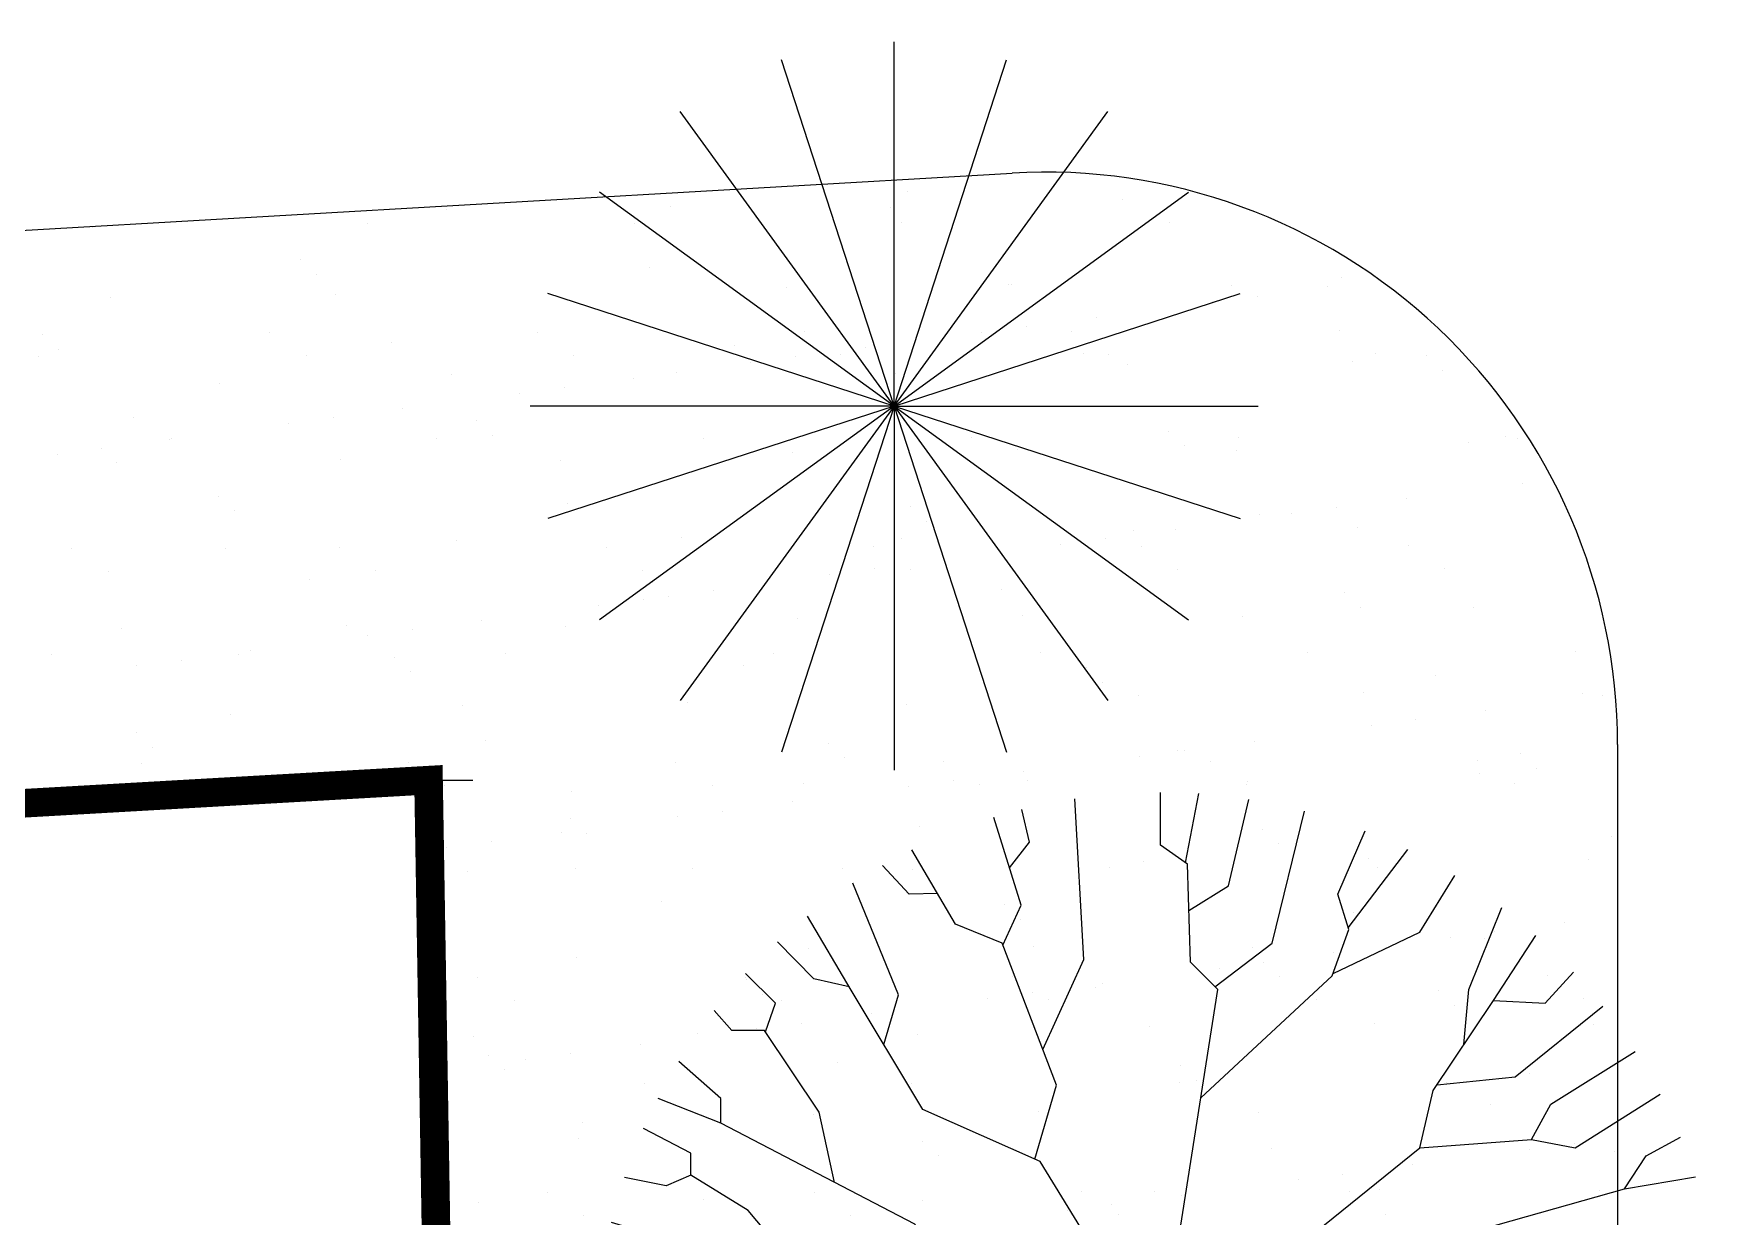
# Model space of a CAD drawing. Header units: millimetres. Extents: x 340 to 1003762, y 22 to 362022.
# Drawn here: x 586312 to 592222, y 311562 to 315693 of the extents above; entities that cross this region are included whole.
import ezdxf

# ---------------------------------------------------------------- set-up
doc = ezdxf.new("R2010")
doc.units = ezdxf.units.MM
doc.linetypes.add('LSBB_P_002 - PLANTA 1° NIVEL SALA DE VENTAS$0$000_ALTILLO PROPUESTA$0$HIDDEN', pattern=[0.375, 0.25, -0.125])
for name, color, linetype in [('A-DEMOLICION SV', 40, 'Continuous'), ('LSBB_P_002 - PLANTA 1° NIVEL SALA DE VENTAS$0$01', 8, 'Continuous'), ('LSBB_P_002 - PLANTA 1° NIVEL SALA DE VENTAS$0$ANCLAJE', 8, 'Continuous'), ('LSBB_P_002 - PLANTA 1° NIVEL SALA DE VENTAS$0$COTAS-EXT', 4, 'Continuous'), ('LSBB_P_002 - PLANTA 1° NIVEL SALA DE VENTAS$0$HATCH', 8, 'Continuous'), ('LSBB_P_002 - PLANTA 1° NIVEL SALA DE VENTAS$0$MUROS', 5, 'Continuous')]:
    doc.layers.add(name, color=color, linetype=linetype)
doc.layers.add('LSBB_P_002 - PLANTA 1° NIVEL SALA DE VENTAS$0$0.1', color=8, linetype='Continuous', lineweight=5)
doc.styles.add('LSBB_P_002 - PLANTA 1° NIVEL SALA DE VENTAS$0$1212_EXTERIORES OP8$0$STANDARD', font='txt')
doc.linetypes.add('LSBB_P_002 - PLANTA 1° NIVEL SALA DE VENTAS$0$1212_EXTERIORES OP8$0${ -E- }', pattern='A,4,-0.75,["E",LSBB_P_002 - PLANTA 1° NIVEL SALA DE VENTAS$0$1212_EXTERIORES OP8$0$STANDARD,S=0.15,R=0,X=-0.05,Y=-0.07],-0.75', length=5.5)

# ---------------------------------------------------------------- blocks, each defined once
blk = doc.blocks.new('*X45')
at = {"color": 0}
for p, q in [((534.0663, 129.2213), (534.0663, 129.2213)), ((535.2291, 129.2455), (535.2291, 129.2455)), ((535.98, 129.219), (535.98, 129.219)), ((533.617, 129.1835), (533.617, 129.1835)), ((534.4023, 129.1935), (534.4023, 129.1935)), ((535.1697, 129.1898), (535.1697, 129.1898)), ((536.1435, 129.1389), (536.1435, 129.1389)), ((532.3817, 129.122), (532.3817, 129.122)), ((533.3408, 129.1338), (533.3408, 129.1338)), ((534.275, 129.1355), (534.275, 129.1355)), ((535.2093, 129.1372), (535.2093, 129.1372)), ((533.1092, 129.0087), (533.1092, 129.0087)), ((534.3273, 128.9822), (534.3273, 128.9822)), ((535.5277, 128.9719), (535.5277, 128.9719)), ((533.1644, 128.958), (533.1644, 128.958)), ((534.808, 128.9123), (534.808, 128.9123)), ((535.583, 128.9212), (535.583, 128.9212)), ((535.5933, 128.9223), (535.5933, 128.9223)), ((536.3607, 128.9186), (536.3607, 128.9186)), ((536.696, 128.9132), (536.696, 128.9132)), ((536.7458, 128.9453), (536.7458, 128.9453)), ((532.445, 128.8767), (532.445, 128.8767)), ((533.2303, 128.8867), (533.2303, 128.8867)), ((533.9977, 128.8831), (533.9977, 128.8831)), ((536.2959, 128.8606), (536.2959, 128.8606)), ((536.4521, 128.8811), (536.4521, 128.8811)), ((535.8884, 128.8069), (535.8884, 128.8069)), ((532.2073, 128.7454), (532.2073, 128.7454)), ((533.0011, 128.7533), (533.0011, 128.7533)), ((533.9354, 128.755), (533.9354, 128.755)), ((534.8696, 128.7567), (534.8696, 128.7567)), ((535.4884, 128.7543), (535.4884, 128.7543)), ((535.6445, 128.7748), (535.6445, 128.7748)), ((535.8039, 128.7584), (535.8039, 128.7584)), ((536.7381, 128.7601), (536.7381, 128.7601)), ((532.1934, 128.671), (532.1934, 128.671)), ((532.2626, 128.6947), (532.2626, 128.6947)), ((533.1276, 128.6727), (533.1276, 128.6727)), ((533.4254, 128.7189), (533.4254, 128.7189)), ((534.0619, 128.6744), (534.0619, 128.6744)), ((534.6259, 128.7086), (534.6259, 128.7086)), ((534.837, 128.6685), (534.837, 128.6685)), ((534.9961, 128.6761), (534.9961, 128.6761)), ((535.0809, 128.7006), (535.0809, 128.7006)), ((535.844, 128.682), (535.844, 128.682)), ((535.9304, 128.6778), (535.9304, 128.6778)), ((536.8646, 128.6795), (536.8646, 128.6795)), ((537.0444, 128.6717), (537.0444, 128.6717)), ((534.4212, 128.6155), (534.4212, 128.6155)), ((534.6808, 128.648), (534.6808, 128.648)), ((534.6812, 128.6579), (534.6812, 128.6579)), ((535.1886, 128.6118), (535.1886, 128.6118)), ((535.9989, 128.641), (535.9989, 128.641)), ((536.7842, 128.651), (536.7842, 128.651)), ((537.0997, 128.621), (537.0997, 128.621)), ((532.8257, 128.5763), (532.8257, 128.5763)), ((533.6359, 128.6055), (533.6359, 128.6055)), ((534.0295, 128.5622), (534.0295, 128.5622)), ((534.2734, 128.5943), (534.2734, 128.5943)), ((533.4658, 128.488), (533.4658, 128.488)), ((533.8733, 128.5416), (533.8733, 128.5416)), ((532.5236, 128.4556), (532.5236, 128.4556)), ((533.0658, 128.4353), (533.0658, 128.4353)), ((533.2219, 128.4559), (533.2219, 128.4559)), ((533.724, 128.4453), (533.724, 128.4453)), ((532.6488, 128.3809), (532.6488, 128.3809)), ((532.6583, 128.3817), (532.6583, 128.3817)), ((533.5831, 128.3826), (533.5831, 128.3826)), ((533.7793, 128.3946), (533.7793, 128.3946)), ((534.5173, 128.3843), (534.5173, 128.3843)), ((534.9422, 128.4187), (534.9422, 128.4187)), ((535.4516, 128.386), (535.4516, 128.386)), ((536.1426, 128.4084), (536.1426, 128.4084)), ((536.3858, 128.3877), (536.3858, 128.3877)), ((537.1898, 128.3697), (537.1898, 128.3697)), ((537.32, 128.3894), (537.32, 128.3894)), ((537.3607, 128.3819), (537.3607, 128.3819)), ((532.2582, 128.329), (532.2582, 128.329)), ((532.4144, 128.3496), (532.4144, 128.3496)), ((534.8269, 128.3342), (534.8269, 128.3342)), ((535.6121, 128.3442), (535.6121, 128.3442)), ((536.1979, 128.3577), (536.1979, 128.3577)), ((536.3796, 128.3405), (536.3796, 128.3405)), ((532.4639, 128.2987), (532.4639, 128.2987)), ((533.2492, 128.3087), (533.2492, 128.3087)), ((534.0166, 128.305), (534.0166, 128.305)), ((537.38, 128.2266), (537.38, 128.2266)), ((532.8222, 128.1819), (532.8222, 128.1819)), ((534.0403, 128.1554), (534.0403, 128.1554)), ((535.2408, 128.1451), (535.2408, 128.1451)), ((536.7287, 128.1408), (536.7287, 128.1408)), ((536.9726, 128.1729), (536.9726, 128.1729)), ((532.8775, 128.1313), (532.8775, 128.1313)), ((535.2961, 128.0944), (535.2961, 128.0944)), ((536.4589, 128.1186), (536.4589, 128.1186)), ((536.5725, 128.1203), (536.5725, 128.1203)), ((533.6548, 128.0274), (533.6548, 128.0274)), ((534.4401, 128.0374), (534.4401, 128.0374)), ((535.2075, 128.0338), (535.2075, 128.0338)), ((535.9211, 128.0345), (535.9211, 128.0345)), ((536.0178, 128.0629), (536.0178, 128.0629)), ((536.165, 128.0666), (536.165, 128.0666)), ((536.8031, 128.073), (536.8031, 128.073)), ((532.3092, 128.0004), (532.3092, 128.0004)), ((532.8446, 127.9982), (532.8446, 127.9982)), ((533.2434, 128.0021), (533.2434, 128.0021)), ((534.1777, 128.0038), (534.1777, 128.0038)), ((535.1119, 128.0055), (535.1119, 128.0055)), ((535.3575, 127.9603), (535.3575, 127.9603)), ((535.765, 128.0139), (535.765, 128.0139)), ((536.0461, 128.0072), (536.0461, 128.0072)), ((536.9804, 128.0089), (536.9804, 128.0089)), ((532.4357, 127.9198), (532.4357, 127.9198)), ((533.3699, 127.9215), (533.3699, 127.9215)), ((534.3042, 127.9232), (534.3042, 127.9232)), ((534.9574, 127.9076), (534.9574, 127.9076)), ((535.1136, 127.9282), (535.1136, 127.9282)), ((535.2384, 127.9249), (535.2384, 127.9249)), ((536.1727, 127.9266), (536.1727, 127.9266)), ((537.1069, 127.9283), (537.1069, 127.9283)), ((533.1385, 127.8921), (533.1385, 127.8921)), ((534.3389, 127.8818), (534.3389, 127.8818)), ((534.55, 127.854), (534.55, 127.854)), ((535.5571, 127.8553), (535.5571, 127.8553)), ((536.7575, 127.845), (536.7575, 127.845)), ((534.1499, 127.8013), (534.1499, 127.8013)), ((534.3061, 127.8219), (534.3061, 127.8219)), ((534.3942, 127.8311), (534.3942, 127.8311)), ((536.8128, 127.7943), (536.8128, 127.7943)), ((537.2087, 127.7917), (537.2087, 127.7917)), ((532.4828, 127.7206), (532.4828, 127.7206)), ((533.2681, 127.7306), (533.2681, 127.7306)), ((533.7424, 127.7477), (533.7424, 127.7477)), ((534.0355, 127.727), (534.0355, 127.727)), ((534.8458, 127.7562), (534.8458, 127.7562)), ((535.631, 127.7662), (535.631, 127.7662)), ((536.3985, 127.7625), (536.3985, 127.7625)), ((533.3424, 127.695), (533.3424, 127.695)), ((533.4985, 127.7156), (533.4985, 127.7156)), ((532.2367, 127.6288), (532.2367, 127.6288)), ((532.691, 127.6092), (532.691, 127.6092)), ((532.8911, 127.6296), (532.8911, 127.6296)), ((532.9349, 127.6414), (532.9349, 127.6414)), ((533.4371, 127.6185), (533.4371, 127.6185)), ((533.8254, 127.6313), (533.8254, 127.6313)), ((534.7596, 127.633), (534.7596, 127.633)), ((535.6938, 127.6347), (535.6938, 127.6347)), ((536.6281, 127.6364), (536.6281, 127.6364)), ((537.5623, 127.6381), (537.5623, 127.6381)), ((532.5348, 127.5887), (532.5348, 127.5887)), ((533.4924, 127.5678), (533.4924, 127.5678)), ((534.6552, 127.592), (534.6552, 127.592)), ((535.8557, 127.5817), (535.8557, 127.5817)), ((537.0738, 127.5551), (537.0738, 127.5551)), ((535.911, 127.531), (535.911, 127.531)), ((536.0367, 127.4849), (536.0367, 127.4849)), ((536.822, 127.4949), (536.822, 127.4949)), ((537.5894, 127.4912), (537.5894, 127.4912)), ((537.6566, 127.4862), (537.6566, 127.4862)), ((533.6737, 127.4494), (533.6737, 127.4494)), ((534.459, 127.4594), (534.459, 127.4594)), ((535.2264, 127.4557), (535.2264, 127.4557)), ((537.2492, 127.4326), (537.2492, 127.4326)), ((532.8635, 127.4202), (532.8635, 127.4202)), ((536.8491, 127.3799), (536.8491, 127.3799)), ((537.0053, 127.4005), (537.0053, 127.4005)), ((532.5353, 127.3552), (532.5353, 127.3552)), ((533.7534, 127.3287), (533.7534, 127.3287)), ((534.9538, 127.3184), (534.9538, 127.3184)), ((536.4416, 127.3263), (536.4416, 127.3263)), ((532.5515, 127.2492), (532.5515, 127.2492)), ((532.5905, 127.3045), (532.5905, 127.3045)), ((533.4857, 127.2508), (533.4857, 127.2508)), ((534.4199, 127.2525), (534.4199, 127.2525)), ((535.0091, 127.2677), (535.0091, 127.2677)), ((535.3542, 127.2542), (535.3542, 127.2542)), ((536.0416, 127.2736), (536.0416, 127.2736)), ((536.1719, 127.2918), (536.1719, 127.2918)), ((536.1977, 127.2942), (536.1977, 127.2942)), ((536.2884, 127.2559), (536.2884, 127.2559)), ((537.2227, 127.2576), (537.2227, 127.2576)), ((537.3724, 127.2815), (537.3724, 127.2815)), ((535.3902, 127.1879), (535.3902, 127.1879)), ((535.6341, 127.22), (535.6341, 127.22)), ((535.6499, 127.1881), (535.6499, 127.1881)), ((537.2276, 127.2136), (537.2276, 127.2136)), ((537.4277, 127.2309), (537.4277, 127.2309)), ((532.5017, 127.1426), (532.5017, 127.1426)), ((532.678, 127.1686), (532.678, 127.1686)), ((533.6122, 127.1703), (533.6122, 127.1703)), ((534.0544, 127.1489), (534.0544, 127.1489)), ((534.5465, 127.172), (534.5465, 127.172)), ((534.8647, 127.1781), (534.8647, 127.1781)), ((535.234, 127.1673), (535.234, 127.1673)), ((535.4807, 127.1736), (535.4807, 127.1736)), ((536.4149, 127.1753), (536.4149, 127.1753)), ((536.4174, 127.1844), (536.4174, 127.1844)), ((537.3492, 127.177), (537.3492, 127.177)), ((534.5827, 127.0815), (534.5827, 127.0815)), ((534.8266, 127.1136), (534.8266, 127.1136)), ((534.052, 127.0551), (534.052, 127.0551)), ((534.4265, 127.061), (534.4265, 127.061)), ((535.2701, 127.0285), (535.2701, 127.0285)), ((536.4705, 127.0182), (536.4705, 127.0182)), ((533.619, 126.9547), (533.619, 126.9547)), ((533.7751, 126.9752), (533.7751, 126.9752)), ((534.019, 127.0073), (534.019, 127.0073)), ((534.1073, 127.0044), (534.1073, 127.0044)), ((536.5258, 126.9676), (536.5258, 126.9676)), ((537.6887, 126.9917), (537.6887, 126.9917)), ((536.0556, 126.9069), (536.0556, 126.9069)), ((536.8409, 126.9169), (536.8409, 126.9169)), ((537.6083, 126.9132), (537.6083, 126.9132)), ((533.6926, 126.8713), (533.6926, 126.8713)), ((534.0676, 126.8801), (534.0676, 126.8801)), ((534.4779, 126.8813), (534.4779, 126.8813)), ((535.0019, 126.8818), (535.0019, 126.8818)), ((535.2453, 126.8777), (535.2453, 126.8777)), ((535.9361, 126.8835), (535.9361, 126.8835)), ((536.8704, 126.8852), (536.8704, 126.8852)), ((534.3683, 126.7652), (534.3683, 126.7652)), ((535.5687, 126.7549), (535.5687, 126.7549)), ((536.7868, 126.7284), (536.7868, 126.7284)), ((535.624, 126.7043), (535.624, 126.7043)), ((537.2819, 126.6601), (537.2819, 126.6601)), ((537.5257, 126.6923), (537.5257, 126.6923)), ((534.8836, 126.6001), (534.8836, 126.6001)), ((535.6688, 126.6101), (535.6688, 126.6101)), ((536.4363, 126.6064), (536.4363, 126.6064)), ((537.1257, 126.6396), (537.1257, 126.6396)), ((537.2465, 126.6356), (537.2465, 126.6356)), ((534.0733, 126.5709), (534.0733, 126.5709)), ((536.4743, 126.5538), (536.4743, 126.5538)), ((536.7182, 126.5859), (536.7182, 126.5859)), ((533.728, 126.4996), (533.728, 126.4996)), ((534.6622, 126.5013), (534.6622, 126.5013)), ((534.6669, 126.4916), (534.6669, 126.4916)), ((535.5965, 126.503), (535.5965, 126.503)), ((535.9107, 126.4796), (535.9107, 126.4796)), ((536.3182, 126.5333), (536.3182, 126.5333)), ((536.5307, 126.5047), (536.5307, 126.5047)), ((537.465, 126.5064), (537.465, 126.5064)), ((533.8545, 126.419), (533.8545, 126.419)), ((534.7222, 126.441), (534.7222, 126.441)), ((534.7887, 126.4207), (534.7887, 126.4207)), ((535.5106, 126.427), (535.5106, 126.427)), ((535.6668, 126.4475), (535.6668, 126.4475)), ((535.723, 126.4224), (535.723, 126.4224)), ((535.885, 126.4651), (535.885, 126.4651)), ((536.6572, 126.4241), (536.6572, 126.4241)), ((537.0854, 126.4548), (537.0854, 126.4548)), ((537.5915, 126.4258), (537.5915, 126.4258)), ((535.1032, 126.3733), (535.1032, 126.3733)), ((537.1407, 126.4041), (537.1407, 126.4041)), ((534.4968, 126.3033), (534.4968, 126.3033)), ((534.7031, 126.3207), (534.7031, 126.3207)), ((534.8593, 126.3412), (534.8593, 126.3412)), ((536.0745, 126.3288), (536.0745, 126.3288)), ((536.8598, 126.3388), (536.8598, 126.3388)), ((537.6272, 126.3351), (537.6272, 126.3351)), ((533.7115, 126.2933), (533.7115, 126.2933)), ((534.2956, 126.267), (534.2956, 126.267)), ((535.2642, 126.2996), (535.2642, 126.2996)), ((533.765, 126.2283), (533.765, 126.2283)), ((533.8956, 126.2143), (533.8956, 126.2143)), ((534.0517, 126.2349), (534.0517, 126.2349)), ((534.9832, 126.2018), (534.9832, 126.2018)), ((536.1836, 126.1915), (536.1836, 126.1915)), ((533.8203, 126.1776), (533.8203, 126.1776)), ((534.3099, 126.1289), (534.3099, 126.1289)), ((535.2442, 126.1306), (535.2442, 126.1306)), ((536.1784, 126.1323), (536.1784, 126.1323)), ((536.2389, 126.1408), (536.2389, 126.1408)), ((537.1127, 126.134), (537.1127, 126.134)), ((537.4017, 126.165), (537.4017, 126.165)), ((534.9025, 126.022), (534.9025, 126.022)), ((535.6877, 126.032), (535.6877, 126.032)), ((536.4552, 126.0284), (536.4552, 126.0284)), ((537.2654, 126.0575), (537.2654, 126.0575)), ((534.0922, 125.9928), (534.0922, 125.9928)), ((534.0813, 125.9385), (534.0813, 125.9385)), ((535.2818, 125.9282), (535.2818, 125.9282)), ((536.4999, 125.9017), (536.4999, 125.9017)), ((537.4023, 125.8993), (537.4023, 125.8993)), ((537.5585, 125.9198), (537.5585, 125.9198)), ((537.7003, 125.8913), (537.7003, 125.8913)), ((535.3371, 125.8775), (535.3371, 125.8775)), ((536.9948, 125.8456), (536.9948, 125.8456)), ((536.5948, 125.7929), (536.5948, 125.7929)), ((536.7509, 125.8135), (536.7509, 125.8135)), ((533.7304, 125.7152), (533.7304, 125.7152)), ((533.9703, 125.7484), (533.9703, 125.7484)), ((534.5157, 125.7252), (534.5157, 125.7252)), ((534.9045, 125.7501), (534.9045, 125.7501)), ((535.2831, 125.7216), (535.2831, 125.7216)), ((535.8388, 125.7518), (535.8388, 125.7518)), ((536.0934, 125.7508), (536.0934, 125.7508)), ((536.1873, 125.7393), (536.1873, 125.7393)), ((536.773, 125.7535), (536.773, 125.7535)), ((536.8787, 125.7608), (536.8787, 125.7608)), ((537.6461, 125.7571), (537.6461, 125.7571)), ((537.7073, 125.7552), (537.7073, 125.7552)), ((534.0968, 125.6678), (534.0968, 125.6678)), ((535.031, 125.6695), (535.031, 125.6695)), ((535.7872, 125.6866), (535.7872, 125.6866)), ((535.9434, 125.7072), (535.9434, 125.7072)), ((535.9653, 125.6712), (535.9653, 125.6712)), ((536.8995, 125.6729), (536.8995, 125.6729))]:
    blk.add_line(p, q, dxfattribs=at)
blk = doc.blocks.new('LSBB_P_002 - PLANTA 1° NIVEL SALA DE VENTAS$0$TITO')
at = {"layer": 'LSBB_P_002 - PLANTA 1° NIVEL SALA DE VENTAS$0$01', "linetype": 'Continuous'}
for p, q in [((-0.1363, 0.7087), (-0.152, 0.9895)), ((-0.0028, 0.9088), (-0.0028, 1.0008)), ((0.0414, 0.8779), (0.0642, 0.9985)), ((0.1164, 0.8373), (0.1519, 0.9885)), ((-0.246, 0.804), (-0.2935, 0.9571)), ((-0.2317, 0.9136), (-0.2448, 0.9707)), ((0.1927, 0.7373), (0.2492, 0.968)), ((0.3072, 0.8231), (0.3552, 0.9335)), ((-0.3605, 0.7706), (-0.437, 0.9003)), ((-0.2661, 0.8689), (-0.2317, 0.9136)), ((0.0449, 0.8755), (-0.0028, 0.9088)), ((0.3253, 0.7641), (0.4295, 0.9009)), ((-0.4415, 0.8231), (-0.4885, 0.8732)), ((0.0497, 0.7039), (0.0449, 0.8755)), ((-0.4606, 0.6468), (-0.5399, 0.842)), ((0.0472, 0.7944), (0.1164, 0.8373)), ((0.4503, 0.7563), (0.5119, 0.8558)), ((-0.392, 0.8241), (-0.4415, 0.8231)), ((-0.2782, 0.7341), (-0.246, 0.804)), ((0.3263, 0.7611), (0.3072, 0.8231)), ((0.5361, 0.6563), (0.5938, 0.7999)), ((-0.5431, 0.6554), (-0.6196, 0.7846)), ((-0.2794, 0.7373), (-0.3605, 0.7706)), ((-0.6084, 0.6753), (-0.6717, 0.7399)), ((0.2976, 0.6801), (0.3263, 0.7611)), ((0.2992, 0.6846), (0.4503, 0.7563)), ((0.579, 0.6372), (0.6535, 0.7507)), ((-0.184, 0.4895), (-0.2794, 0.7373)), ((0.0926, 0.661), (0.1927, 0.7373)), ((-0.6752, 0.6325), (-0.7276, 0.6841)), ((-0.2079, 0.5515), (-0.1363, 0.7087)), ((0.0974, 0.6563), (0.0497, 0.7039)), ((0.0678, 0.4673), (0.2976, 0.6801)), ((0.6696, 0.6325), (0.719, 0.6867)), ((-0.5464, 0.661), (-0.6084, 0.6753)), ((-0.4177, 0.4466), (-0.5464, 0.661)), ((-0.0031, 0.0136), (0.0974, 0.6563)), ((0.5277, 0.5603), (0.5361, 0.6563)), ((-0.6928, 0.5826), (-0.6752, 0.6325)), ((-0.4859, 0.5601), (-0.4606, 0.6468)), ((0.4741, 0.48), (0.579, 0.6372)), ((0.579, 0.6372), (0.6696, 0.6325)), ((0.6172, 0.5038), (0.7703, 0.6271)), ((-0.7515, 0.5848), (-0.7822, 0.6198)), ((-0.6943, 0.5848), (-0.7515, 0.5848)), ((-0.5989, 0.4419), (-0.6943, 0.5848)), ((0.6792, 0.4562), (0.8269, 0.548)), ((-0.7706, 0.4657), (-0.8439, 0.5309)), ((0.4807, 0.4899), (0.6172, 0.5038)), ((-0.2219, 0.3602), (-0.184, 0.4895)), ((0.4503, 0.3799), (0.4741, 0.48)), ((0.7221, 0.3799), (0.8704, 0.4735)), ((-0.7706, 0.4228), (-0.8805, 0.466)), ((-0.7706, 0.4228), (-0.7706, 0.4657)), ((-0.2126, 0.3561), (-0.4177, 0.4466)), ((0.6458, 0.3942), (0.6792, 0.4562)), ((-0.432, 0.2465), (-0.7706, 0.4228)), ((-0.572, 0.3194), (-0.5989, 0.4419)), ((-0.823, 0.3704), (-0.9057, 0.4134)), ((0.4503, 0.3799), (0.6458, 0.3942)), ((0.6459, 0.3945), (0.7221, 0.3799)), ((0.8461, 0.3656), (0.9059, 0.3986)), ((-0.823, 0.3323), (-0.823, 0.3704)), ((-0.0031, 0.0136), (-0.2126, 0.3561)), ((-0.0031, 0.0136), (0.4503, 0.3799)), ((0.8079, 0.3084), (0.8461, 0.3656)), ((-0.866, 0.3132), (-0.9389, 0.328)), ((-0.823, 0.3323), (-0.866, 0.3132)), ((-0.7229, 0.2703), (-0.823, 0.3323)), ((0.8079, 0.3084), (0.9323, 0.3292)), ((0.4884, 0.2179), (0.8079, 0.3084)), ((-0.6777, 0.2159), (-0.7229, 0.2703)), ((-0.7661, 0.1906), (-0.9616, 0.2496)), ((-0.3592, 0.1204), (-0.432, 0.2465)), ((-0.6843, 0.2179), (-0.7661, 0.1906)), ((-0.0031, 0.0136), (-0.6843, 0.2179)), ((0.2429, 0.2124), (0.4884, 0.2179)), ((0.6839, 0.0702), (0.9589, 0.2351)), ((-0.7716, 0.1923), (-0.8898, 0.1512)), ((-0.8898, 0.1512), (-0.9802, 0.1539)), ((0.9319, 0.1464), (0.9736, 0.1572)), ((0.8699, 0.0845), (0.9319, 0.1464)), ((0.3644, -0.0775), (0.6839, 0.0702)), ((0.6839, 0.0702), (0.8699, 0.0845)), ((0.7882, 0.0782), (0.8413, 0.0416)), ((0.8723, 0.0869), (0.9821, 0.0754)), ((0.8413, 0.0416), (0.9841, 0.0082)), ((-0.0031, 0.0136), (-0.761, -0.1728)), ((-0.0031, 0.0136), (-0.1602, -0.392)), ((-0.0031, 0.0136), (0.3644, -0.0775)), ((-0.0031, 0.0136), (0.25, -0.4825)), ((0.5739, 0.0193), (0.6887, -0.0203)), ((0.6887, -0.0203), (0.9806, -0.0693)), ((-0.9327, -0.0537), (-0.9872, -0.0641)), ((-0.8946, -0.0823), (-0.9327, -0.0537)), ((-0.8946, -0.0823), (-0.928, -0.1252)), ((-0.5941, -0.0775), (-0.8946, -0.0823)), ((-0.5342, -0.117), (-0.5941, -0.0775)), ((-0.3634, -0.075), (-0.3843, -0.1442)), ((0.3644, -0.0775), (0.4312, -0.168)), ((-0.928, -0.1252), (-0.9797, -0.1305)), ((-0.3843, -0.1442), (-0.6943, -0.2967)), ((0.4312, -0.168), (0.5647, -0.1347)), ((0.5647, -0.1347), (0.8318, -0.1871)), ((-0.823, -0.1537), (-0.9723, -0.174)), ((-0.761, -0.1728), (-0.8374, -0.2538)), ((-0.761, -0.1728), (-0.823, -0.1537)), ((0.4312, -0.168), (0.4693, -0.2729)), ((0.706, -0.1624), (0.7698, -0.2586)), ((0.8318, -0.1871), (0.8842, -0.149)), ((0.8842, -0.149), (0.967, -0.1693)), ((0.8403, -0.1809), (0.9492, -0.2464)), ((-0.5526, -0.227), (-0.5703, -0.3205)), ((-0.8374, -0.2538), (-0.9409, -0.2946)), ((0.7698, -0.2586), (0.9227, -0.3289)), ((-0.7515, -0.2872), (-0.9198, -0.3525)), ((-0.6943, -0.2967), (-0.7515, -0.2872)), ((0.4693, -0.2729), (0.703, -0.4206)), ((0.8433, -0.2924), (0.8508, -0.3539)), ((-0.5703, -0.3205), (-0.7324, -0.4873)), ((-0.6943, -0.2967), (-0.7134, -0.3539)), ((-0.7134, -0.3539), (-0.8688, -0.4607)), ((-0.141, -0.3425), (-0.0696, -0.4682)), ((0.8508, -0.3539), (0.8983, -0.3888)), ((-0.1602, -0.392), (-0.4177, -0.492)), ((0.703, -0.4206), (0.7793, -0.4063)), ((0.7793, -0.4063), (0.869, -0.449)), ((0.7067, -0.4199), (0.7221, -0.492)), ((-0.3434, -0.4632), (-0.2889, -0.6207)), ((-0.0696, -0.4682), (-0.1411, -0.8113)), ((-0.0707, -0.4662), (0.0354, -0.5921)), ((-0.7324, -0.4873), (-0.8153, -0.5475)), ((-0.7324, -0.4873), (-0.7277, -0.5254)), ((-0.4177, -0.492), (-0.4845, -0.6016)), ((0.25, -0.4825), (0.2213, -0.5254)), ((0.25, -0.4825), (0.3501, -0.5254)), ((0.7221, -0.492), (0.8108, -0.545)), ((-0.7277, -0.5254), (-0.7856, -0.5882)), ((0.2213, -0.5254), (0.3263, -0.797)), ((0.3501, -0.5254), (0.5678, -0.7918)), ((0.3902, -0.5745), (0.5552, -0.6112)), ((-0.6561, -0.6112), (-0.7058, -0.6797)), ((-0.5989, -0.6159), (-0.6717, -0.7126)), ((-0.5989, -0.6159), (-0.6561, -0.6112)), ((-0.4845, -0.6016), (-0.5989, -0.6159)), ((-0.5226, -0.6064), (-0.5745, -0.7914)), ((-0.4845, -0.6016), (-0.4463, -0.6969)), ((0.0354, -0.5921), (0.0974, -0.8399)), ((0.5552, -0.6112), (0.6879, -0.6914)), ((-0.2889, -0.6207), (-0.3414, -0.7636)), ((0.4575, -0.6568), (0.4312, -0.7351)), ((-0.4463, -0.6969), (-0.503, -0.8376)), ((0.4312, -0.7351), (0.4823, -0.846)), ((0.5126, -0.7243), (0.5933, -0.7208)), ((0.5933, -0.7208), (0.6262, -0.747)), ((-0.3414, -0.7636), (-0.4081, -0.8065)), ((-0.3404, -0.761), (-0.3128, -0.8256)), ((-0.127, -0.7435), (-0.0362, -0.878)), ((0.3263, -0.797), (0.2881, -0.8399)), ((0.3221, -0.7862), (0.3692, -0.797)), ((0.3692, -0.797), (0.4213, -0.8777)), ((-0.4081, -0.8065), (-0.4386, -0.8723)), ((-0.3128, -0.8256), (-0.3563, -0.9082)), ((-0.1411, -0.8113), (-0.2174, -0.8732)), ((-0.1723, -0.8366), (-0.1459, -0.9256)), ((0.0974, -0.8399), (0.0544, -0.9018)), ((0.0974, -0.8399), (0.1641, -0.878)), ((0.2881, -0.8399), (0.3108, -0.9223)), ((-0.2174, -0.8732), (-0.2479, -0.9427)), ((-0.0362, -0.878), (-0.0368, -0.973)), ((0.1641, -0.878), (0.1824, -0.956)), ((0.0544, -0.9018), (0.06, -0.9715)), ((-0.1459, -0.9256), (-0.1573, -0.9614))]:
    blk.add_line(p, q, dxfattribs=at)
blk = doc.blocks.new('LSBB_P_002 - PLANTA 1° NIVEL SALA DE VENTAS$0$BOLITO')
at = {"color": 8, "linetype": 'Continuous'}
for q in [(21.1116, 18.1989), (20.7185, 18.1367), (21.5046, 18.1367), (20.3639, 17.956), (21.8592, 17.956), (20.0826, 17.6746), (22.1406, 17.6746), (19.9019, 17.32), (22.3212, 17.32), (19.8396, 16.927), (19.9019, 16.534), (20.0826, 16.1794), (20.3639, 15.898), (20.7185, 15.7173), (21.5046, 15.7173), (21.8592, 15.898), (22.1406, 16.1794), (22.3212, 16.534), (22.3835, 16.927), (21.1116, 15.6551)]:
    blk.add_line((21.1116, 16.927), q, dxfattribs=at)
at = {"layer": 'LSBB_P_002 - PLANTA 1° NIVEL SALA DE VENTAS$0$COTAS-EXT'}
blk.add_line((19.485, 15.6197), (19.64, 15.6197), dxfattribs=at)
blk = doc.blocks.new('LSBB_P_002 - PLANTA 1° NIVEL SALA DE VENTAS', base_point=(223.5696, 14.2202))
at = {"color": 8}
blk.add_3dface([(794.4041, 328.9377, 3.3484), (794.0294, 331.4112, 3.3484), (809.6702, 333.7805, 3.9217), (810.0448, 331.307, 3.9217)], dxfattribs=at)
at = {"layer": 'LSBB_P_002 - PLANTA 1° NIVEL SALA DE VENTAS$0$0.1', "linetype": 'LSBB_P_002 - PLANTA 1° NIVEL SALA DE VENTAS$0$1212_EXTERIORES OP8$0${ -E- }', "const_width": 0.1}
blk.add_lwpolyline([(767.3693, 324.0001), (768.5709, 311.2172), (776.864, 311.7079), (787.4025, 312.5034), (787.3972, 312.6042), (807.2801, 314.1483), (807.254, 314.4318), (811.1157, 314.7978), (810.9095, 327.1936), (794.8825, 326.2796), (788.1864, 325.891), (787.1558, 325.8207), (778.3405, 325.0356), (767.371, 323.9701)], close=True, dxfattribs=at)
at = {"layer": 'LSBB_P_002 - PLANTA 1° NIVEL SALA DE VENTAS$0$01'}
blk.add_line((787.0065, 327.8154), (812.9491, 329.3149), dxfattribs=at)
blk.add_line((787.0065, 327.8154), (812.9491, 329.3149), dxfattribs=at)
blk.add_line((787.0065, 327.8154), (812.9491, 329.3149), dxfattribs=at)
blk.add_arc((813.0645, 327.3182), 2, 0, 93.30801, dxfattribs=at)
blk.add_arc((813.0645, 327.3182), 2, 0, 93.30801, dxfattribs=at)
blk.add_arc((813.0645, 327.3182), 2, 0, 93.30801, dxfattribs=at)
at = {"layer": 'LSBB_P_002 - PLANTA 1° NIVEL SALA DE VENTAS$0$MUROS', "color": 8}
blk.add_line((815.0645, 327.3182), (815.0645, 323.4325), dxfattribs=at)
blk.add_line((815.0645, 327.3182), (815.0645, 323.4325), dxfattribs=at)
blk.add_line((815.0645, 327.3182), (815.0645, 323.4325), dxfattribs=at)
at = {"layer": 'LSBB_P_002 - PLANTA 1° NIVEL SALA DE VENTAS$0$01', "xscale": 2, "yscale": 2, "zscale": 2}
blk.add_blockref('LSBB_P_002 - PLANTA 1° NIVEL SALA DE VENTAS$0$TITO', (813.4724, 325.1495), dxfattribs=at)
at = {"layer": 'LSBB_P_002 - PLANTA 1° NIVEL SALA DE VENTAS$0$ANCLAJE'}
blk.add_blockref('LSBB_P_002 - PLANTA 1° NIVEL SALA DE VENTAS$0$BOLITO', (791.4245, 311.5739), dxfattribs=at)
at = {"layer": 'LSBB_P_002 - PLANTA 1° NIVEL SALA DE VENTAS$0$HATCH', "color": 9, "linetype": 'LSBB_P_002 - PLANTA 1° NIVEL SALA DE VENTAS$0$000_ALTILLO PROPUESTA$0$HIDDEN'}
blk.add_blockref('*X45', (277.3539, 200.004), dxfattribs=at)

msp = doc.modelspace()

# ---------------------------------------------------------------- block references
at = {"layer": 'A-DEMOLICION SV', "xscale": 1000, "yscale": 1000, "zscale": 1000}
msp.add_blockref('LSBB_P_002 - PLANTA 1° NIVEL SALA DE VENTAS', (350.9, 111.5), dxfattribs=at)

doc.saveas('drawing.dxf')
